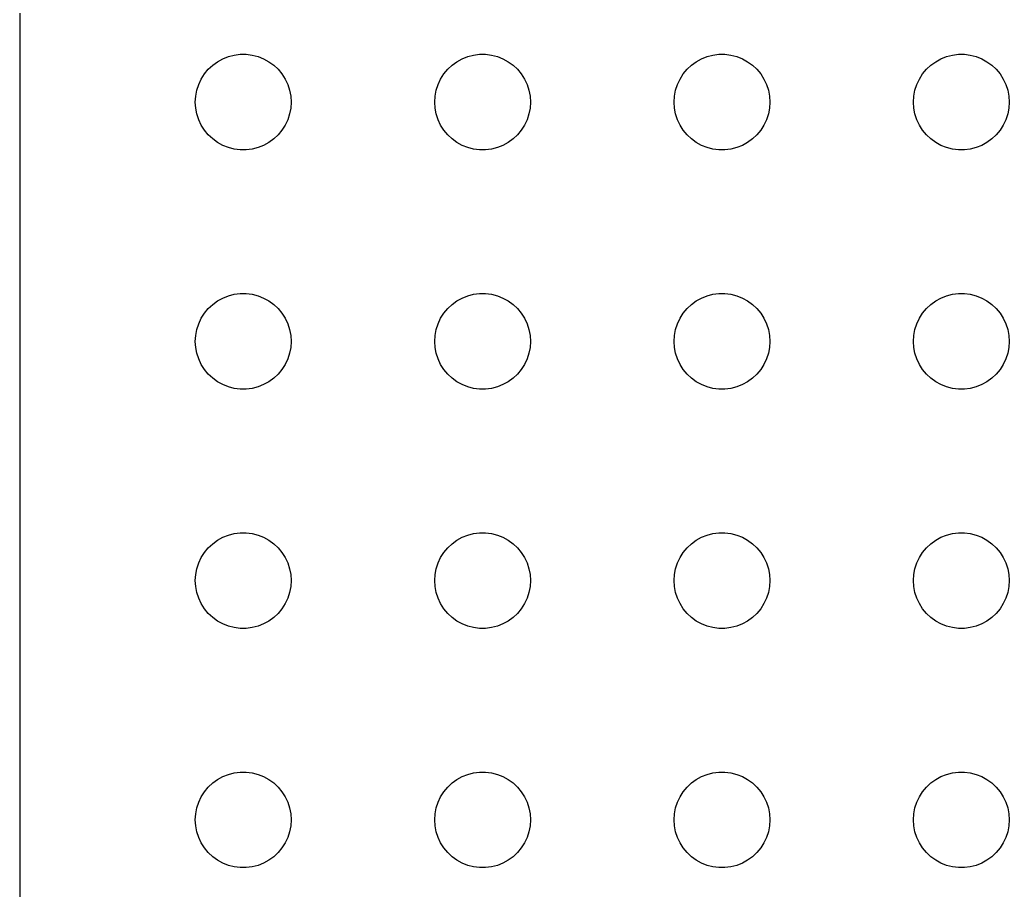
# Model space of a CAD drawing. Header units: metres. Extents: x -150 to 150, y -112 to 112.
# Drawn here: x -149.5 to -118.5, y -84.71 to -57.42 of the extents above; entities that cross this region are included whole.
import ezdxf

# ---------------------------------------------------------------- set-up
doc = ezdxf.new("R2010")
doc.units = ezdxf.units.M

msp = doc.modelspace()

# ---------------------------------------------------------------- linework, layer by layer
for p, q in [((-149.5, 107), (-149.5, -107)), ((-143.139, -58.6428), (-142.964, -58.5734)), ((-142.964, -58.5734), (-142.781, -58.5266)), ((-142.781, -58.5266), (-142.594, -58.503)), ((-142.594, -58.503), (-142.406, -58.503)), ((-142.406, -58.503), (-142.219, -58.5266)), ((-142.219, -58.5266), (-142.036, -58.5734)), ((-142.036, -58.5734), (-141.861, -58.6428)), ((-135.639, -58.6428), (-135.464, -58.5734)), ((-135.464, -58.5734), (-135.281, -58.5266)), ((-135.281, -58.5266), (-135.094, -58.503)), ((-135.094, -58.503), (-134.906, -58.503)), ((-134.906, -58.503), (-134.719, -58.5266)), ((-134.719, -58.5266), (-134.536, -58.5734)), ((-134.536, -58.5734), (-134.361, -58.6428)), ((-128.139, -58.6428), (-127.964, -58.5734)), ((-127.964, -58.5734), (-127.781, -58.5266)), ((-127.781, -58.5266), (-127.594, -58.503)), ((-127.594, -58.503), (-127.406, -58.503)), ((-127.406, -58.503), (-127.219, -58.5266)), ((-127.219, -58.5266), (-127.036, -58.5734)), ((-127.036, -58.5734), (-126.861, -58.6428)), ((-120.639, -58.6428), (-120.464, -58.5734)), ((-120.464, -58.5734), (-120.281, -58.5266)), ((-120.281, -58.5266), (-120.094, -58.503)), ((-120.094, -58.503), (-119.906, -58.503)), ((-119.906, -58.503), (-119.719, -58.5266)), ((-119.719, -58.5266), (-119.536, -58.5734)), ((-119.536, -58.5734), (-119.361, -58.6428)), ((-143.593, -58.9732), (-143.456, -58.8442)), ((-143.456, -58.8442), (-143.304, -58.7335)), ((-143.304, -58.7335), (-143.139, -58.6428)), ((-141.861, -58.6428), (-141.696, -58.7335)), ((-141.696, -58.7335), (-141.544, -58.8442)), ((-141.544, -58.8442), (-141.407, -58.9732)), ((-136.093, -58.9732), (-135.956, -58.8442)), ((-135.956, -58.8442), (-135.804, -58.7335)), ((-135.804, -58.7335), (-135.639, -58.6428)), ((-134.361, -58.6428), (-134.196, -58.7335)), ((-134.196, -58.7335), (-134.044, -58.8442)), ((-134.044, -58.8442), (-133.907, -58.9732)), ((-128.593, -58.9732), (-128.456, -58.8442)), ((-128.456, -58.8442), (-128.304, -58.7335)), ((-128.304, -58.7335), (-128.139, -58.6428)), ((-126.861, -58.6428), (-126.696, -58.7335)), ((-126.696, -58.7335), (-126.544, -58.8442)), ((-126.544, -58.8442), (-126.407, -58.9732)), ((-121.093, -58.9732), (-120.956, -58.8442)), ((-120.956, -58.8442), (-120.804, -58.7335)), ((-120.804, -58.7335), (-120.639, -58.6428)), ((-119.361, -58.6428), (-119.196, -58.7335)), ((-119.196, -58.7335), (-119.044, -58.8442)), ((-119.044, -58.8442), (-118.907, -58.9732)), ((-143.814, -59.2774), (-143.714, -59.1183)), ((-143.714, -59.1183), (-143.593, -58.9732)), ((-141.407, -58.9732), (-141.286, -59.1183)), ((-141.286, -59.1183), (-141.186, -59.2774)), ((-136.314, -59.2774), (-136.214, -59.1183)), ((-136.214, -59.1183), (-136.093, -58.9732)), ((-133.907, -58.9732), (-133.786, -59.1183)), ((-133.786, -59.1183), (-133.686, -59.2774)), ((-128.814, -59.2774), (-128.714, -59.1183)), ((-128.714, -59.1183), (-128.593, -58.9732)), ((-126.407, -58.9732), (-126.286, -59.1183)), ((-126.286, -59.1183), (-126.186, -59.2774)), ((-121.314, -59.2774), (-121.214, -59.1183)), ((-121.214, -59.1183), (-121.093, -58.9732)), ((-118.907, -58.9732), (-118.786, -59.1183)), ((-118.786, -59.1183), (-118.686, -59.2774)), ((-143.953, -59.627), (-143.895, -59.4478)), ((-143.895, -59.4478), (-143.814, -59.2774)), ((-141.186, -59.2774), (-141.105, -59.4478)), ((-141.105, -59.4478), (-141.047, -59.627)), ((-136.453, -59.627), (-136.395, -59.4478)), ((-136.395, -59.4478), (-136.314, -59.2774)), ((-133.686, -59.2774), (-133.605, -59.4478)), ((-133.605, -59.4478), (-133.547, -59.627)), ((-128.953, -59.627), (-128.895, -59.4478)), ((-128.895, -59.4478), (-128.814, -59.2774)), ((-126.186, -59.2774), (-126.105, -59.4478)), ((-126.105, -59.4478), (-126.047, -59.627)), ((-121.453, -59.627), (-121.395, -59.4478)), ((-121.395, -59.4478), (-121.314, -59.2774)), ((-118.686, -59.2774), (-118.605, -59.4478)), ((-118.605, -59.4478), (-118.547, -59.627)), ((-144, -60), (-143.988, -59.812)), ((-143.988, -59.812), (-143.953, -59.627)), ((-141.047, -59.627), (-141.012, -59.812)), ((-141.012, -59.812), (-141, -60)), ((-136.5, -60), (-136.488, -59.812)), ((-136.488, -59.812), (-136.453, -59.627)), ((-133.547, -59.627), (-133.512, -59.812)), ((-133.512, -59.812), (-133.5, -60)), ((-129, -60), (-128.988, -59.812)), ((-128.988, -59.812), (-128.953, -59.627)), ((-126.047, -59.627), (-126.012, -59.812)), ((-126.012, -59.812), (-126, -60)), ((-121.5, -60), (-121.488, -59.812)), ((-121.488, -59.812), (-121.453, -59.627)), ((-118.547, -59.627), (-118.512, -59.812)), ((-118.512, -59.812), (-118.5, -60)), ((-143.988, -60.188), (-144, -60)), ((-141, -60), (-141.012, -60.188)), ((-136.488, -60.188), (-136.5, -60)), ((-133.5, -60), (-133.512, -60.188)), ((-128.988, -60.188), (-129, -60)), ((-126, -60), (-126.012, -60.188)), ((-121.488, -60.188), (-121.5, -60)), ((-118.5, -60), (-118.512, -60.188)), ((-143.953, -60.373), (-143.988, -60.188)), ((-143.895, -60.5522), (-143.953, -60.373)), ((-141.047, -60.373), (-141.105, -60.5522)), ((-141.012, -60.188), (-141.047, -60.373)), ((-136.453, -60.373), (-136.488, -60.188)), ((-136.395, -60.5522), (-136.453, -60.373)), ((-133.547, -60.373), (-133.605, -60.5522)), ((-133.512, -60.188), (-133.547, -60.373)), ((-128.953, -60.373), (-128.988, -60.188)), ((-128.895, -60.5522), (-128.953, -60.373)), ((-126.047, -60.373), (-126.105, -60.5522)), ((-126.012, -60.188), (-126.047, -60.373)), ((-121.453, -60.373), (-121.488, -60.188)), ((-121.395, -60.5522), (-121.453, -60.373)), ((-118.547, -60.373), (-118.605, -60.5522)), ((-118.512, -60.188), (-118.547, -60.373)), ((-143.814, -60.7226), (-143.895, -60.5522)), ((-143.714, -60.8817), (-143.814, -60.7226)), ((-141.186, -60.7226), (-141.286, -60.8817)), ((-141.105, -60.5522), (-141.186, -60.7226)), ((-136.314, -60.7226), (-136.395, -60.5522)), ((-136.214, -60.8817), (-136.314, -60.7226)), ((-133.686, -60.7226), (-133.786, -60.8817)), ((-133.605, -60.5522), (-133.686, -60.7226)), ((-128.814, -60.7226), (-128.895, -60.5522)), ((-128.714, -60.8817), (-128.814, -60.7226)), ((-126.186, -60.7226), (-126.286, -60.8817)), ((-126.105, -60.5522), (-126.186, -60.7226)), ((-121.314, -60.7226), (-121.395, -60.5522)), ((-121.214, -60.8817), (-121.314, -60.7226)), ((-118.686, -60.7226), (-118.786, -60.8817)), ((-118.605, -60.5522), (-118.686, -60.7226)), ((-143.593, -61.0268), (-143.714, -60.8817)), ((-143.456, -61.1558), (-143.593, -61.0268)), ((-141.407, -61.0268), (-141.544, -61.1558)), ((-141.286, -60.8817), (-141.407, -61.0268)), ((-136.093, -61.0268), (-136.214, -60.8817)), ((-135.956, -61.1558), (-136.093, -61.0268)), ((-133.907, -61.0268), (-134.044, -61.1558)), ((-133.786, -60.8817), (-133.907, -61.0268)), ((-128.593, -61.0268), (-128.714, -60.8817)), ((-128.456, -61.1558), (-128.593, -61.0268)), ((-126.407, -61.0268), (-126.544, -61.1558)), ((-126.286, -60.8817), (-126.407, -61.0268)), ((-121.093, -61.0268), (-121.214, -60.8817)), ((-120.956, -61.1558), (-121.093, -61.0268)), ((-118.907, -61.0268), (-119.044, -61.1558)), ((-118.786, -60.8817), (-118.907, -61.0268)), ((-143.304, -61.2665), (-143.456, -61.1558)), ((-143.139, -61.3572), (-143.304, -61.2665)), ((-142.964, -61.4266), (-143.139, -61.3572)), ((-141.861, -61.3572), (-142.036, -61.4266)), ((-141.696, -61.2665), (-141.861, -61.3572)), ((-141.544, -61.1558), (-141.696, -61.2665)), ((-135.804, -61.2665), (-135.956, -61.1558)), ((-135.639, -61.3572), (-135.804, -61.2665)), ((-135.464, -61.4266), (-135.639, -61.3572)), ((-134.361, -61.3572), (-134.536, -61.4266)), ((-134.196, -61.2665), (-134.361, -61.3572)), ((-134.044, -61.1558), (-134.196, -61.2665)), ((-128.304, -61.2665), (-128.456, -61.1558)), ((-128.139, -61.3572), (-128.304, -61.2665)), ((-127.964, -61.4266), (-128.139, -61.3572)), ((-126.861, -61.3572), (-127.036, -61.4266)), ((-126.696, -61.2665), (-126.861, -61.3572)), ((-126.544, -61.1558), (-126.696, -61.2665)), ((-120.804, -61.2665), (-120.956, -61.1558)), ((-120.639, -61.3572), (-120.804, -61.2665)), ((-120.464, -61.4266), (-120.639, -61.3572)), ((-119.361, -61.3572), (-119.536, -61.4266)), ((-119.196, -61.2665), (-119.361, -61.3572)), ((-119.044, -61.1558), (-119.196, -61.2665)), ((-142.781, -61.4734), (-142.964, -61.4266)), ((-142.594, -61.497), (-142.781, -61.4734)), ((-142.406, -61.497), (-142.594, -61.497)), ((-142.219, -61.4734), (-142.406, -61.497)), ((-142.036, -61.4266), (-142.219, -61.4734)), ((-135.281, -61.4734), (-135.464, -61.4266)), ((-135.094, -61.497), (-135.281, -61.4734)), ((-134.906, -61.497), (-135.094, -61.497)), ((-134.719, -61.4734), (-134.906, -61.497)), ((-134.536, -61.4266), (-134.719, -61.4734)), ((-127.781, -61.4734), (-127.964, -61.4266)), ((-127.594, -61.497), (-127.781, -61.4734)), ((-127.406, -61.497), (-127.594, -61.497)), ((-127.219, -61.4734), (-127.406, -61.497)), ((-127.036, -61.4266), (-127.219, -61.4734)), ((-120.281, -61.4734), (-120.464, -61.4266)), ((-120.094, -61.497), (-120.281, -61.4734)), ((-119.906, -61.497), (-120.094, -61.497)), ((-119.719, -61.4734), (-119.906, -61.497)), ((-119.536, -61.4266), (-119.719, -61.4734)), ((-142.964, -66.0734), (-142.781, -66.0266)), ((-142.781, -66.0266), (-142.594, -66.003)), ((-142.594, -66.003), (-142.406, -66.003)), ((-142.406, -66.003), (-142.219, -66.0266)), ((-142.219, -66.0266), (-142.036, -66.0734)), ((-135.464, -66.0734), (-135.281, -66.0266)), ((-135.281, -66.0266), (-135.094, -66.003)), ((-135.094, -66.003), (-134.906, -66.003)), ((-134.906, -66.003), (-134.719, -66.0266)), ((-134.719, -66.0266), (-134.536, -66.0734)), ((-127.964, -66.0734), (-127.781, -66.0266)), ((-127.781, -66.0266), (-127.594, -66.003)), ((-127.594, -66.003), (-127.406, -66.003)), ((-127.406, -66.003), (-127.219, -66.0266)), ((-127.219, -66.0266), (-127.036, -66.0734)), ((-120.464, -66.0734), (-120.281, -66.0266)), ((-120.281, -66.0266), (-120.094, -66.003)), ((-120.094, -66.003), (-119.906, -66.003)), ((-119.906, -66.003), (-119.719, -66.0266)), ((-119.719, -66.0266), (-119.536, -66.0734)), ((-143.456, -66.3442), (-143.304, -66.2335)), ((-143.304, -66.2335), (-143.139, -66.1428)), ((-143.139, -66.1428), (-142.964, -66.0734)), ((-142.036, -66.0734), (-141.861, -66.1428)), ((-141.861, -66.1428), (-141.696, -66.2335)), ((-141.696, -66.2335), (-141.544, -66.3442)), ((-135.956, -66.3442), (-135.804, -66.2335)), ((-135.804, -66.2335), (-135.639, -66.1428)), ((-135.639, -66.1428), (-135.464, -66.0734)), ((-134.536, -66.0734), (-134.361, -66.1428)), ((-134.361, -66.1428), (-134.196, -66.2335)), ((-134.196, -66.2335), (-134.044, -66.3442)), ((-128.456, -66.3442), (-128.304, -66.2335)), ((-128.304, -66.2335), (-128.139, -66.1428)), ((-128.139, -66.1428), (-127.964, -66.0734)), ((-127.036, -66.0734), (-126.861, -66.1428)), ((-126.861, -66.1428), (-126.696, -66.2335)), ((-126.696, -66.2335), (-126.544, -66.3442)), ((-120.956, -66.3442), (-120.804, -66.2335)), ((-120.804, -66.2335), (-120.639, -66.1428)), ((-120.639, -66.1428), (-120.464, -66.0734)), ((-119.536, -66.0734), (-119.361, -66.1428)), ((-119.361, -66.1428), (-119.196, -66.2335)), ((-119.196, -66.2335), (-119.044, -66.3442)), ((-143.814, -66.7774), (-143.714, -66.6183)), ((-143.714, -66.6183), (-143.593, -66.4732)), ((-143.593, -66.4732), (-143.456, -66.3442)), ((-141.544, -66.3442), (-141.407, -66.4732)), ((-141.407, -66.4732), (-141.286, -66.6183)), ((-141.286, -66.6183), (-141.186, -66.7774)), ((-136.314, -66.7774), (-136.214, -66.6183)), ((-136.214, -66.6183), (-136.093, -66.4732)), ((-136.093, -66.4732), (-135.956, -66.3442)), ((-134.044, -66.3442), (-133.907, -66.4732)), ((-133.907, -66.4732), (-133.786, -66.6183)), ((-133.786, -66.6183), (-133.686, -66.7774)), ((-128.814, -66.7774), (-128.714, -66.6183)), ((-128.714, -66.6183), (-128.593, -66.4732)), ((-128.593, -66.4732), (-128.456, -66.3442)), ((-126.544, -66.3442), (-126.407, -66.4732)), ((-126.407, -66.4732), (-126.286, -66.6183)), ((-126.286, -66.6183), (-126.186, -66.7774)), ((-121.314, -66.7774), (-121.214, -66.6183)), ((-121.214, -66.6183), (-121.093, -66.4732)), ((-121.093, -66.4732), (-120.956, -66.3442)), ((-119.044, -66.3442), (-118.907, -66.4732)), ((-118.907, -66.4732), (-118.786, -66.6183)), ((-118.786, -66.6183), (-118.686, -66.7774)), ((-143.953, -67.127), (-143.895, -66.9478)), ((-143.895, -66.9478), (-143.814, -66.7774)), ((-141.186, -66.7774), (-141.105, -66.9478)), ((-141.105, -66.9478), (-141.047, -67.127)), ((-136.453, -67.127), (-136.395, -66.9478)), ((-136.395, -66.9478), (-136.314, -66.7774)), ((-133.686, -66.7774), (-133.605, -66.9478)), ((-133.605, -66.9478), (-133.547, -67.127)), ((-128.953, -67.127), (-128.895, -66.9478)), ((-128.895, -66.9478), (-128.814, -66.7774)), ((-126.186, -66.7774), (-126.105, -66.9478)), ((-126.105, -66.9478), (-126.047, -67.127)), ((-121.453, -67.127), (-121.395, -66.9478)), ((-121.395, -66.9478), (-121.314, -66.7774)), ((-118.686, -66.7774), (-118.605, -66.9478)), ((-118.605, -66.9478), (-118.547, -67.127)), ((-143.988, -67.312), (-143.953, -67.127)), ((-141.047, -67.127), (-141.012, -67.312)), ((-136.488, -67.312), (-136.453, -67.127)), ((-133.547, -67.127), (-133.512, -67.312)), ((-128.988, -67.312), (-128.953, -67.127)), ((-126.047, -67.127), (-126.012, -67.312)), ((-121.488, -67.312), (-121.453, -67.127)), ((-118.547, -67.127), (-118.512, -67.312)), ((-144, -67.5), (-143.988, -67.312)), ((-143.988, -67.688), (-144, -67.5)), ((-141.012, -67.312), (-141, -67.5)), ((-141, -67.5), (-141.012, -67.688)), ((-136.5, -67.5), (-136.488, -67.312)), ((-136.488, -67.688), (-136.5, -67.5)), ((-133.512, -67.312), (-133.5, -67.5)), ((-133.5, -67.5), (-133.512, -67.688)), ((-129, -67.5), (-128.988, -67.312)), ((-128.988, -67.688), (-129, -67.5)), ((-126.012, -67.312), (-126, -67.5)), ((-126, -67.5), (-126.012, -67.688)), ((-121.5, -67.5), (-121.488, -67.312)), ((-121.488, -67.688), (-121.5, -67.5)), ((-118.512, -67.312), (-118.5, -67.5)), ((-118.5, -67.5), (-118.512, -67.688)), ((-143.953, -67.873), (-143.988, -67.688)), ((-143.895, -68.0522), (-143.953, -67.873)), ((-141.047, -67.873), (-141.105, -68.0522)), ((-141.012, -67.688), (-141.047, -67.873)), ((-136.453, -67.873), (-136.488, -67.688)), ((-136.395, -68.0522), (-136.453, -67.873)), ((-133.547, -67.873), (-133.605, -68.0522)), ((-133.512, -67.688), (-133.547, -67.873)), ((-128.953, -67.873), (-128.988, -67.688)), ((-128.895, -68.0522), (-128.953, -67.873)), ((-126.047, -67.873), (-126.105, -68.0522)), ((-126.012, -67.688), (-126.047, -67.873)), ((-121.453, -67.873), (-121.488, -67.688)), ((-121.395, -68.0522), (-121.453, -67.873)), ((-118.547, -67.873), (-118.605, -68.0522)), ((-118.512, -67.688), (-118.547, -67.873)), ((-143.814, -68.2226), (-143.895, -68.0522)), ((-141.105, -68.0522), (-141.186, -68.2226)), ((-136.314, -68.2226), (-136.395, -68.0522)), ((-133.605, -68.0522), (-133.686, -68.2226)), ((-128.814, -68.2226), (-128.895, -68.0522)), ((-126.105, -68.0522), (-126.186, -68.2226)), ((-121.314, -68.2226), (-121.395, -68.0522)), ((-118.605, -68.0522), (-118.686, -68.2226)), ((-143.714, -68.3817), (-143.814, -68.2226)), ((-143.593, -68.5268), (-143.714, -68.3817)), ((-141.286, -68.3817), (-141.407, -68.5268)), ((-141.186, -68.2226), (-141.286, -68.3817)), ((-136.214, -68.3817), (-136.314, -68.2226)), ((-136.093, -68.5268), (-136.214, -68.3817)), ((-133.786, -68.3817), (-133.907, -68.5268)), ((-133.686, -68.2226), (-133.786, -68.3817)), ((-128.714, -68.3817), (-128.814, -68.2226)), ((-128.593, -68.5268), (-128.714, -68.3817)), ((-126.286, -68.3817), (-126.407, -68.5268)), ((-126.186, -68.2226), (-126.286, -68.3817)), ((-121.214, -68.3817), (-121.314, -68.2226)), ((-121.093, -68.5268), (-121.214, -68.3817)), ((-118.786, -68.3817), (-118.907, -68.5268)), ((-118.686, -68.2226), (-118.786, -68.3817)), ((-143.456, -68.6558), (-143.593, -68.5268)), ((-143.304, -68.7665), (-143.456, -68.6558)), ((-143.139, -68.8572), (-143.304, -68.7665)), ((-141.696, -68.7665), (-141.861, -68.8572)), ((-141.544, -68.6558), (-141.696, -68.7665)), ((-141.407, -68.5268), (-141.544, -68.6558)), ((-135.956, -68.6558), (-136.093, -68.5268)), ((-135.804, -68.7665), (-135.956, -68.6558)), ((-135.639, -68.8572), (-135.804, -68.7665)), ((-134.196, -68.7665), (-134.361, -68.8572)), ((-134.044, -68.6558), (-134.196, -68.7665)), ((-133.907, -68.5268), (-134.044, -68.6558)), ((-128.456, -68.6558), (-128.593, -68.5268)), ((-128.304, -68.7665), (-128.456, -68.6558)), ((-128.139, -68.8572), (-128.304, -68.7665)), ((-126.696, -68.7665), (-126.861, -68.8572)), ((-126.544, -68.6558), (-126.696, -68.7665)), ((-126.407, -68.5268), (-126.544, -68.6558)), ((-120.956, -68.6558), (-121.093, -68.5268)), ((-120.804, -68.7665), (-120.956, -68.6558)), ((-120.639, -68.8572), (-120.804, -68.7665)), ((-119.196, -68.7665), (-119.361, -68.8572)), ((-119.044, -68.6558), (-119.196, -68.7665)), ((-118.907, -68.5268), (-119.044, -68.6558)), ((-142.964, -68.9266), (-143.139, -68.8572)), ((-142.781, -68.9734), (-142.964, -68.9266)), ((-142.594, -68.997), (-142.781, -68.9734)), ((-142.406, -68.997), (-142.594, -68.997)), ((-142.219, -68.9734), (-142.406, -68.997)), ((-142.036, -68.9266), (-142.219, -68.9734)), ((-141.861, -68.8572), (-142.036, -68.9266)), ((-135.464, -68.9266), (-135.639, -68.8572)), ((-135.281, -68.9734), (-135.464, -68.9266)), ((-135.094, -68.997), (-135.281, -68.9734)), ((-134.906, -68.997), (-135.094, -68.997)), ((-134.719, -68.9734), (-134.906, -68.997)), ((-134.536, -68.9266), (-134.719, -68.9734)), ((-134.361, -68.8572), (-134.536, -68.9266)), ((-127.964, -68.9266), (-128.139, -68.8572)), ((-127.781, -68.9734), (-127.964, -68.9266)), ((-127.594, -68.997), (-127.781, -68.9734)), ((-127.406, -68.997), (-127.594, -68.997)), ((-127.219, -68.9734), (-127.406, -68.997)), ((-127.036, -68.9266), (-127.219, -68.9734)), ((-126.861, -68.8572), (-127.036, -68.9266)), ((-120.464, -68.9266), (-120.639, -68.8572)), ((-120.281, -68.9734), (-120.464, -68.9266)), ((-120.094, -68.997), (-120.281, -68.9734)), ((-119.906, -68.997), (-120.094, -68.997)), ((-119.719, -68.9734), (-119.906, -68.997)), ((-119.536, -68.9266), (-119.719, -68.9734)), ((-119.361, -68.8572), (-119.536, -68.9266)), ((-143.456, -73.8442), (-143.304, -73.7335)), ((-143.304, -73.7335), (-143.139, -73.6428)), ((-143.139, -73.6428), (-142.964, -73.5734)), ((-142.964, -73.5734), (-142.781, -73.5266)), ((-142.781, -73.5266), (-142.594, -73.503)), ((-142.594, -73.503), (-142.406, -73.503)), ((-142.406, -73.503), (-142.219, -73.5266)), ((-142.219, -73.5266), (-142.036, -73.5734)), ((-142.036, -73.5734), (-141.861, -73.6428)), ((-141.861, -73.6428), (-141.696, -73.7335)), ((-141.696, -73.7335), (-141.544, -73.8442)), ((-135.956, -73.8442), (-135.804, -73.7335)), ((-135.804, -73.7335), (-135.639, -73.6428)), ((-135.639, -73.6428), (-135.464, -73.5734)), ((-135.464, -73.5734), (-135.281, -73.5266)), ((-135.281, -73.5266), (-135.094, -73.503)), ((-135.094, -73.503), (-134.906, -73.503)), ((-134.906, -73.503), (-134.719, -73.5266)), ((-134.719, -73.5266), (-134.536, -73.5734)), ((-134.536, -73.5734), (-134.361, -73.6428)), ((-134.361, -73.6428), (-134.196, -73.7335)), ((-134.196, -73.7335), (-134.044, -73.8442)), ((-128.456, -73.8442), (-128.304, -73.7335)), ((-128.304, -73.7335), (-128.139, -73.6428)), ((-128.139, -73.6428), (-127.964, -73.5734)), ((-127.964, -73.5734), (-127.781, -73.5266)), ((-127.781, -73.5266), (-127.594, -73.503)), ((-127.594, -73.503), (-127.406, -73.503)), ((-127.406, -73.503), (-127.219, -73.5266)), ((-127.219, -73.5266), (-127.036, -73.5734)), ((-127.036, -73.5734), (-126.861, -73.6428)), ((-126.861, -73.6428), (-126.696, -73.7335)), ((-126.696, -73.7335), (-126.544, -73.8442)), ((-120.956, -73.8442), (-120.804, -73.7335)), ((-120.804, -73.7335), (-120.639, -73.6428)), ((-120.639, -73.6428), (-120.464, -73.5734)), ((-120.464, -73.5734), (-120.281, -73.5266)), ((-120.281, -73.5266), (-120.094, -73.503)), ((-120.094, -73.503), (-119.906, -73.503)), ((-119.906, -73.503), (-119.719, -73.5266)), ((-119.719, -73.5266), (-119.536, -73.5734)), ((-119.536, -73.5734), (-119.361, -73.6428)), ((-119.361, -73.6428), (-119.196, -73.7335)), ((-119.196, -73.7335), (-119.044, -73.8442)), ((-143.714, -74.1183), (-143.593, -73.9732)), ((-143.593, -73.9732), (-143.456, -73.8442)), ((-141.544, -73.8442), (-141.407, -73.9732)), ((-141.407, -73.9732), (-141.286, -74.1183)), ((-136.214, -74.1183), (-136.093, -73.9732)), ((-136.093, -73.9732), (-135.956, -73.8442)), ((-134.044, -73.8442), (-133.907, -73.9732)), ((-133.907, -73.9732), (-133.786, -74.1183)), ((-128.714, -74.1183), (-128.593, -73.9732)), ((-128.593, -73.9732), (-128.456, -73.8442)), ((-126.544, -73.8442), (-126.407, -73.9732)), ((-126.407, -73.9732), (-126.286, -74.1183)), ((-121.214, -74.1183), (-121.093, -73.9732)), ((-121.093, -73.9732), (-120.956, -73.8442)), ((-119.044, -73.8442), (-118.907, -73.9732)), ((-118.907, -73.9732), (-118.786, -74.1183)), ((-143.895, -74.4478), (-143.814, -74.2774)), ((-143.814, -74.2774), (-143.714, -74.1183)), ((-141.286, -74.1183), (-141.186, -74.2774)), ((-141.186, -74.2774), (-141.105, -74.4478)), ((-136.395, -74.4478), (-136.314, -74.2774)), ((-136.314, -74.2774), (-136.214, -74.1183)), ((-133.786, -74.1183), (-133.686, -74.2774)), ((-133.686, -74.2774), (-133.605, -74.4478)), ((-128.895, -74.4478), (-128.814, -74.2774)), ((-128.814, -74.2774), (-128.714, -74.1183)), ((-126.286, -74.1183), (-126.186, -74.2774)), ((-126.186, -74.2774), (-126.105, -74.4478)), ((-121.395, -74.4478), (-121.314, -74.2774)), ((-121.314, -74.2774), (-121.214, -74.1183)), ((-118.786, -74.1183), (-118.686, -74.2774)), ((-118.686, -74.2774), (-118.605, -74.4478)), ((-143.988, -74.812), (-143.953, -74.627)), ((-143.953, -74.627), (-143.895, -74.4478)), ((-141.105, -74.4478), (-141.047, -74.627)), ((-141.047, -74.627), (-141.012, -74.812)), ((-136.488, -74.812), (-136.453, -74.627)), ((-136.453, -74.627), (-136.395, -74.4478)), ((-133.605, -74.4478), (-133.547, -74.627)), ((-133.547, -74.627), (-133.512, -74.812)), ((-128.988, -74.812), (-128.953, -74.627)), ((-128.953, -74.627), (-128.895, -74.4478)), ((-126.105, -74.4478), (-126.047, -74.627)), ((-126.047, -74.627), (-126.012, -74.812)), ((-121.488, -74.812), (-121.453, -74.627)), ((-121.453, -74.627), (-121.395, -74.4478)), ((-118.605, -74.4478), (-118.547, -74.627)), ((-118.547, -74.627), (-118.512, -74.812)), ((-144, -75), (-143.988, -74.812)), ((-143.988, -75.188), (-144, -75)), ((-141.012, -74.812), (-141, -75)), ((-141, -75), (-141.012, -75.188)), ((-136.5, -75), (-136.488, -74.812)), ((-136.488, -75.188), (-136.5, -75)), ((-133.512, -74.812), (-133.5, -75)), ((-133.5, -75), (-133.512, -75.188)), ((-129, -75), (-128.988, -74.812)), ((-128.988, -75.188), (-129, -75)), ((-126.012, -74.812), (-126, -75)), ((-126, -75), (-126.012, -75.188)), ((-121.5, -75), (-121.488, -74.812)), ((-121.488, -75.188), (-121.5, -75)), ((-118.512, -74.812), (-118.5, -75)), ((-118.5, -75), (-118.512, -75.188)), ((-143.953, -75.373), (-143.988, -75.188)), ((-141.012, -75.188), (-141.047, -75.373)), ((-136.453, -75.373), (-136.488, -75.188)), ((-133.512, -75.188), (-133.547, -75.373)), ((-128.953, -75.373), (-128.988, -75.188)), ((-126.012, -75.188), (-126.047, -75.373)), ((-121.453, -75.373), (-121.488, -75.188)), ((-118.512, -75.188), (-118.547, -75.373)), ((-143.895, -75.5522), (-143.953, -75.373)), ((-143.814, -75.7226), (-143.895, -75.5522)), ((-141.105, -75.5522), (-141.186, -75.7226)), ((-141.047, -75.373), (-141.105, -75.5522)), ((-136.395, -75.5522), (-136.453, -75.373)), ((-136.314, -75.7226), (-136.395, -75.5522)), ((-133.605, -75.5522), (-133.686, -75.7226)), ((-133.547, -75.373), (-133.605, -75.5522)), ((-128.895, -75.5522), (-128.953, -75.373)), ((-128.814, -75.7226), (-128.895, -75.5522)), ((-126.105, -75.5522), (-126.186, -75.7226)), ((-126.047, -75.373), (-126.105, -75.5522)), ((-121.395, -75.5522), (-121.453, -75.373)), ((-121.314, -75.7226), (-121.395, -75.5522)), ((-118.605, -75.5522), (-118.686, -75.7226)), ((-118.547, -75.373), (-118.605, -75.5522)), ((-143.714, -75.8817), (-143.814, -75.7226)), ((-143.593, -76.0268), (-143.714, -75.8817)), ((-141.286, -75.8817), (-141.407, -76.0268)), ((-141.186, -75.7226), (-141.286, -75.8817)), ((-136.214, -75.8817), (-136.314, -75.7226)), ((-136.093, -76.0268), (-136.214, -75.8817)), ((-133.786, -75.8817), (-133.907, -76.0268)), ((-133.686, -75.7226), (-133.786, -75.8817)), ((-128.714, -75.8817), (-128.814, -75.7226)), ((-128.593, -76.0268), (-128.714, -75.8817)), ((-126.286, -75.8817), (-126.407, -76.0268)), ((-126.186, -75.7226), (-126.286, -75.8817)), ((-121.214, -75.8817), (-121.314, -75.7226)), ((-121.093, -76.0268), (-121.214, -75.8817)), ((-118.786, -75.8817), (-118.907, -76.0268)), ((-118.686, -75.7226), (-118.786, -75.8817)), ((-143.456, -76.1558), (-143.593, -76.0268)), ((-143.304, -76.2665), (-143.456, -76.1558)), ((-141.544, -76.1558), (-141.696, -76.2665)), ((-141.407, -76.0268), (-141.544, -76.1558)), ((-135.956, -76.1558), (-136.093, -76.0268)), ((-135.804, -76.2665), (-135.956, -76.1558)), ((-134.044, -76.1558), (-134.196, -76.2665)), ((-133.907, -76.0268), (-134.044, -76.1558)), ((-128.456, -76.1558), (-128.593, -76.0268)), ((-128.304, -76.2665), (-128.456, -76.1558)), ((-126.544, -76.1558), (-126.696, -76.2665)), ((-126.407, -76.0268), (-126.544, -76.1558)), ((-120.956, -76.1558), (-121.093, -76.0268)), ((-120.804, -76.2665), (-120.956, -76.1558)), ((-119.044, -76.1558), (-119.196, -76.2665)), ((-118.907, -76.0268), (-119.044, -76.1558)), ((-143.139, -76.3572), (-143.304, -76.2665)), ((-142.964, -76.4266), (-143.139, -76.3572)), ((-142.781, -76.4734), (-142.964, -76.4266)), ((-142.594, -76.497), (-142.781, -76.4734)), ((-142.406, -76.497), (-142.594, -76.497)), ((-142.219, -76.4734), (-142.406, -76.497)), ((-142.036, -76.4266), (-142.219, -76.4734)), ((-141.861, -76.3572), (-142.036, -76.4266)), ((-141.696, -76.2665), (-141.861, -76.3572)), ((-135.639, -76.3572), (-135.804, -76.2665)), ((-135.464, -76.4266), (-135.639, -76.3572)), ((-135.281, -76.4734), (-135.464, -76.4266)), ((-135.094, -76.497), (-135.281, -76.4734)), ((-134.906, -76.497), (-135.094, -76.497)), ((-134.719, -76.4734), (-134.906, -76.497)), ((-134.536, -76.4266), (-134.719, -76.4734)), ((-134.361, -76.3572), (-134.536, -76.4266)), ((-134.196, -76.2665), (-134.361, -76.3572)), ((-128.139, -76.3572), (-128.304, -76.2665)), ((-127.964, -76.4266), (-128.139, -76.3572)), ((-127.781, -76.4734), (-127.964, -76.4266)), ((-127.594, -76.497), (-127.781, -76.4734)), ((-127.406, -76.497), (-127.594, -76.497)), ((-127.219, -76.4734), (-127.406, -76.497)), ((-127.036, -76.4266), (-127.219, -76.4734)), ((-126.861, -76.3572), (-127.036, -76.4266)), ((-126.696, -76.2665), (-126.861, -76.3572)), ((-120.639, -76.3572), (-120.804, -76.2665)), ((-120.464, -76.4266), (-120.639, -76.3572)), ((-120.281, -76.4734), (-120.464, -76.4266)), ((-120.094, -76.497), (-120.281, -76.4734)), ((-119.906, -76.497), (-120.094, -76.497)), ((-119.719, -76.4734), (-119.906, -76.497)), ((-119.536, -76.4266), (-119.719, -76.4734)), ((-119.361, -76.3572), (-119.536, -76.4266)), ((-119.196, -76.2665), (-119.361, -76.3572)), ((-143.304, -81.2335), (-143.139, -81.1428)), ((-143.139, -81.1428), (-142.964, -81.0734)), ((-142.964, -81.0734), (-142.781, -81.0266)), ((-142.781, -81.0266), (-142.594, -81.003)), ((-142.594, -81.003), (-142.406, -81.003)), ((-142.406, -81.003), (-142.219, -81.0266)), ((-142.219, -81.0266), (-142.036, -81.0734)), ((-142.036, -81.0734), (-141.861, -81.1428)), ((-141.861, -81.1428), (-141.696, -81.2335)), ((-135.804, -81.2335), (-135.639, -81.1428)), ((-135.639, -81.1428), (-135.464, -81.0734)), ((-135.464, -81.0734), (-135.281, -81.0266)), ((-135.281, -81.0266), (-135.094, -81.003)), ((-135.094, -81.003), (-134.906, -81.003)), ((-134.906, -81.003), (-134.719, -81.0266)), ((-134.719, -81.0266), (-134.536, -81.0734)), ((-134.536, -81.0734), (-134.361, -81.1428)), ((-134.361, -81.1428), (-134.196, -81.2335)), ((-128.304, -81.2335), (-128.139, -81.1428)), ((-128.139, -81.1428), (-127.964, -81.0734)), ((-127.964, -81.0734), (-127.781, -81.0266)), ((-127.781, -81.0266), (-127.594, -81.003)), ((-127.594, -81.003), (-127.406, -81.003)), ((-127.406, -81.003), (-127.219, -81.0266)), ((-127.219, -81.0266), (-127.036, -81.0734)), ((-127.036, -81.0734), (-126.861, -81.1428)), ((-126.861, -81.1428), (-126.696, -81.2335)), ((-120.804, -81.2335), (-120.639, -81.1428)), ((-120.639, -81.1428), (-120.464, -81.0734)), ((-120.464, -81.0734), (-120.281, -81.0266)), ((-120.281, -81.0266), (-120.094, -81.003)), ((-120.094, -81.003), (-119.906, -81.003)), ((-119.906, -81.003), (-119.719, -81.0266)), ((-119.719, -81.0266), (-119.536, -81.0734)), ((-119.536, -81.0734), (-119.361, -81.1428)), ((-119.361, -81.1428), (-119.196, -81.2335)), ((-143.714, -81.6183), (-143.593, -81.4732)), ((-143.593, -81.4732), (-143.456, -81.3442)), ((-143.456, -81.3442), (-143.304, -81.2335)), ((-141.696, -81.2335), (-141.544, -81.3442)), ((-141.544, -81.3442), (-141.407, -81.4732)), ((-141.407, -81.4732), (-141.286, -81.6183)), ((-136.214, -81.6183), (-136.093, -81.4732)), ((-136.093, -81.4732), (-135.956, -81.3442)), ((-135.956, -81.3442), (-135.804, -81.2335)), ((-134.196, -81.2335), (-134.044, -81.3442)), ((-134.044, -81.3442), (-133.907, -81.4732)), ((-133.907, -81.4732), (-133.786, -81.6183)), ((-128.714, -81.6183), (-128.593, -81.4732)), ((-128.593, -81.4732), (-128.456, -81.3442)), ((-128.456, -81.3442), (-128.304, -81.2335)), ((-126.696, -81.2335), (-126.544, -81.3442)), ((-126.544, -81.3442), (-126.407, -81.4732)), ((-126.407, -81.4732), (-126.286, -81.6183)), ((-121.214, -81.6183), (-121.093, -81.4732)), ((-121.093, -81.4732), (-120.956, -81.3442)), ((-120.956, -81.3442), (-120.804, -81.2335)), ((-119.196, -81.2335), (-119.044, -81.3442)), ((-119.044, -81.3442), (-118.907, -81.4732)), ((-118.907, -81.4732), (-118.786, -81.6183)), ((-143.895, -81.9478), (-143.814, -81.7774)), ((-143.814, -81.7774), (-143.714, -81.6183)), ((-141.286, -81.6183), (-141.186, -81.7774)), ((-141.186, -81.7774), (-141.105, -81.9478)), ((-136.395, -81.9478), (-136.314, -81.7774)), ((-136.314, -81.7774), (-136.214, -81.6183)), ((-133.786, -81.6183), (-133.686, -81.7774)), ((-133.686, -81.7774), (-133.605, -81.9478)), ((-128.895, -81.9478), (-128.814, -81.7774)), ((-128.814, -81.7774), (-128.714, -81.6183)), ((-126.286, -81.6183), (-126.186, -81.7774)), ((-126.186, -81.7774), (-126.105, -81.9478)), ((-121.395, -81.9478), (-121.314, -81.7774)), ((-121.314, -81.7774), (-121.214, -81.6183)), ((-118.786, -81.6183), (-118.686, -81.7774)), ((-118.686, -81.7774), (-118.605, -81.9478)), ((-143.988, -82.312), (-143.953, -82.127)), ((-143.953, -82.127), (-143.895, -81.9478)), ((-141.105, -81.9478), (-141.047, -82.127)), ((-141.047, -82.127), (-141.012, -82.312)), ((-136.488, -82.312), (-136.453, -82.127)), ((-136.453, -82.127), (-136.395, -81.9478)), ((-133.605, -81.9478), (-133.547, -82.127)), ((-133.547, -82.127), (-133.512, -82.312)), ((-128.988, -82.312), (-128.953, -82.127)), ((-128.953, -82.127), (-128.895, -81.9478)), ((-126.105, -81.9478), (-126.047, -82.127)), ((-126.047, -82.127), (-126.012, -82.312)), ((-121.488, -82.312), (-121.453, -82.127)), ((-121.453, -82.127), (-121.395, -81.9478)), ((-118.605, -81.9478), (-118.547, -82.127)), ((-118.547, -82.127), (-118.512, -82.312)), ((-144, -82.5), (-143.988, -82.312)), ((-141.012, -82.312), (-141, -82.5)), ((-136.5, -82.5), (-136.488, -82.312)), ((-133.512, -82.312), (-133.5, -82.5)), ((-129, -82.5), (-128.988, -82.312)), ((-126.012, -82.312), (-126, -82.5)), ((-121.5, -82.5), (-121.488, -82.312)), ((-118.512, -82.312), (-118.5, -82.5)), ((-143.988, -82.688), (-144, -82.5)), ((-143.953, -82.873), (-143.988, -82.688)), ((-141.012, -82.688), (-141.047, -82.873)), ((-141, -82.5), (-141.012, -82.688)), ((-136.488, -82.688), (-136.5, -82.5)), ((-136.453, -82.873), (-136.488, -82.688)), ((-133.512, -82.688), (-133.547, -82.873)), ((-133.5, -82.5), (-133.512, -82.688)), ((-128.988, -82.688), (-129, -82.5)), ((-128.953, -82.873), (-128.988, -82.688)), ((-126.012, -82.688), (-126.047, -82.873)), ((-126, -82.5), (-126.012, -82.688)), ((-121.488, -82.688), (-121.5, -82.5)), ((-121.453, -82.873), (-121.488, -82.688)), ((-118.512, -82.688), (-118.547, -82.873)), ((-118.5, -82.5), (-118.512, -82.688)), ((-143.895, -83.0522), (-143.953, -82.873)), ((-143.814, -83.2226), (-143.895, -83.0522)), ((-141.105, -83.0522), (-141.186, -83.2226)), ((-141.047, -82.873), (-141.105, -83.0522)), ((-136.395, -83.0522), (-136.453, -82.873)), ((-136.314, -83.2226), (-136.395, -83.0522)), ((-133.605, -83.0522), (-133.686, -83.2226)), ((-133.547, -82.873), (-133.605, -83.0522)), ((-128.895, -83.0522), (-128.953, -82.873)), ((-128.814, -83.2226), (-128.895, -83.0522)), ((-126.105, -83.0522), (-126.186, -83.2226)), ((-126.047, -82.873), (-126.105, -83.0522)), ((-121.395, -83.0522), (-121.453, -82.873)), ((-121.314, -83.2226), (-121.395, -83.0522)), ((-118.605, -83.0522), (-118.686, -83.2226)), ((-118.547, -82.873), (-118.605, -83.0522)), ((-143.714, -83.3817), (-143.814, -83.2226)), ((-143.593, -83.5268), (-143.714, -83.3817)), ((-141.286, -83.3817), (-141.407, -83.5268)), ((-141.186, -83.2226), (-141.286, -83.3817)), ((-136.214, -83.3817), (-136.314, -83.2226)), ((-136.093, -83.5268), (-136.214, -83.3817)), ((-133.786, -83.3817), (-133.907, -83.5268)), ((-133.686, -83.2226), (-133.786, -83.3817)), ((-128.714, -83.3817), (-128.814, -83.2226)), ((-128.593, -83.5268), (-128.714, -83.3817)), ((-126.286, -83.3817), (-126.407, -83.5268)), ((-126.186, -83.2226), (-126.286, -83.3817)), ((-121.214, -83.3817), (-121.314, -83.2226)), ((-121.093, -83.5268), (-121.214, -83.3817)), ((-118.786, -83.3817), (-118.907, -83.5268)), ((-118.686, -83.2226), (-118.786, -83.3817)), ((-143.456, -83.6558), (-143.593, -83.5268)), ((-143.304, -83.7665), (-143.456, -83.6558)), ((-141.544, -83.6558), (-141.696, -83.7665)), ((-141.407, -83.5268), (-141.544, -83.6558)), ((-135.956, -83.6558), (-136.093, -83.5268)), ((-135.804, -83.7665), (-135.956, -83.6558)), ((-134.044, -83.6558), (-134.196, -83.7665)), ((-133.907, -83.5268), (-134.044, -83.6558)), ((-128.456, -83.6558), (-128.593, -83.5268)), ((-128.304, -83.7665), (-128.456, -83.6558)), ((-126.544, -83.6558), (-126.696, -83.7665)), ((-126.407, -83.5268), (-126.544, -83.6558)), ((-120.956, -83.6558), (-121.093, -83.5268)), ((-120.804, -83.7665), (-120.956, -83.6558)), ((-119.044, -83.6558), (-119.196, -83.7665)), ((-118.907, -83.5268), (-119.044, -83.6558)), ((-143.139, -83.8572), (-143.304, -83.7665)), ((-142.964, -83.9266), (-143.139, -83.8572)), ((-142.781, -83.9734), (-142.964, -83.9266)), ((-142.594, -83.997), (-142.781, -83.9734)), ((-142.406, -83.997), (-142.594, -83.997)), ((-142.219, -83.9734), (-142.406, -83.997)), ((-142.036, -83.9266), (-142.219, -83.9734)), ((-141.861, -83.8572), (-142.036, -83.9266)), ((-141.696, -83.7665), (-141.861, -83.8572)), ((-135.639, -83.8572), (-135.804, -83.7665)), ((-135.464, -83.9266), (-135.639, -83.8572)), ((-135.281, -83.9734), (-135.464, -83.9266)), ((-135.094, -83.997), (-135.281, -83.9734)), ((-134.906, -83.997), (-135.094, -83.997)), ((-134.719, -83.9734), (-134.906, -83.997)), ((-134.536, -83.9266), (-134.719, -83.9734)), ((-134.361, -83.8572), (-134.536, -83.9266)), ((-134.196, -83.7665), (-134.361, -83.8572)), ((-128.139, -83.8572), (-128.304, -83.7665)), ((-127.964, -83.9266), (-128.139, -83.8572)), ((-127.781, -83.9734), (-127.964, -83.9266)), ((-127.594, -83.997), (-127.781, -83.9734)), ((-127.406, -83.997), (-127.594, -83.997)), ((-127.219, -83.9734), (-127.406, -83.997)), ((-127.036, -83.9266), (-127.219, -83.9734)), ((-126.861, -83.8572), (-127.036, -83.9266)), ((-126.696, -83.7665), (-126.861, -83.8572)), ((-120.639, -83.8572), (-120.804, -83.7665)), ((-120.464, -83.9266), (-120.639, -83.8572)), ((-120.281, -83.9734), (-120.464, -83.9266)), ((-120.094, -83.997), (-120.281, -83.9734)), ((-119.906, -83.997), (-120.094, -83.997)), ((-119.719, -83.9734), (-119.906, -83.997)), ((-119.536, -83.9266), (-119.719, -83.9734)), ((-119.361, -83.8572), (-119.536, -83.9266)), ((-119.196, -83.7665), (-119.361, -83.8572))]:
    msp.add_line(p, q)

doc.saveas('drawing.dxf')
